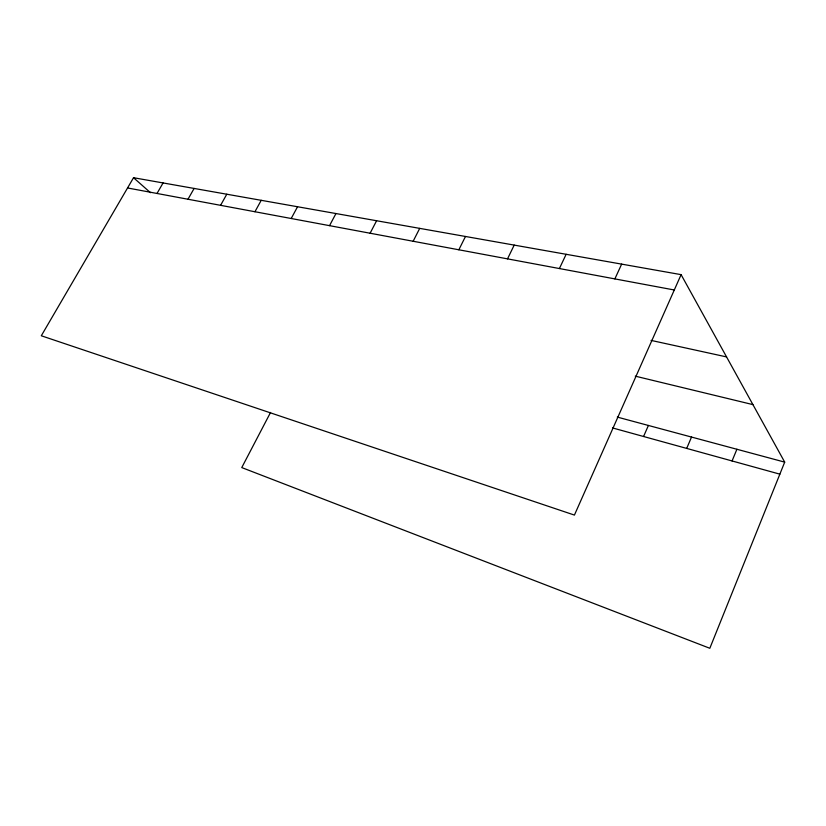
<?xml version="1.0" encoding="UTF-8"?>
<svg xmlns="http://www.w3.org/2000/svg" width="826" height="826" viewBox="0 0 826 826"><rect width="100%" height="100%" fill="white"/><g stroke="black" fill="none" stroke-linecap="round" stroke-linejoin="round"><path stroke-width="1.24" d="M681.099 274.645L574.421 515.083L41.3 335.769L133.533 177.714L681.099 274.645L784.7 462.126L709.823 648.286L241.76 467.578L270.556 412.432M732.063 460.949L736.906 449.261M686.695 448.415L691.527 437.057M643.578 436.5L648.4 425.452M614.874 278.899L621.648 264.124M559.408 268.543L566.14 254.294M507.515 258.868L514.195 245.105M458.853 249.782L465.482 236.473M413.145 241.254L419.711 228.368M370.11 233.221L376.604 220.749M329.533 225.653L335.955 213.552M291.206 218.498L297.556 206.748M254.945 211.735L261.222 200.315M220.583 205.323L226.789 194.224M187.987 199.242L194.12 188.442M157.012 193.46L163.073 182.949M127.555 187.967L674.295 289.988M651.033 340.395L726.56 356.915M635.266 376.15L752.92 404.616M617.301 417.089L784.7 462.126M612.489 427.909L779.858 474.155M133.533 177.714L150.477 192.695"/></g></svg>
